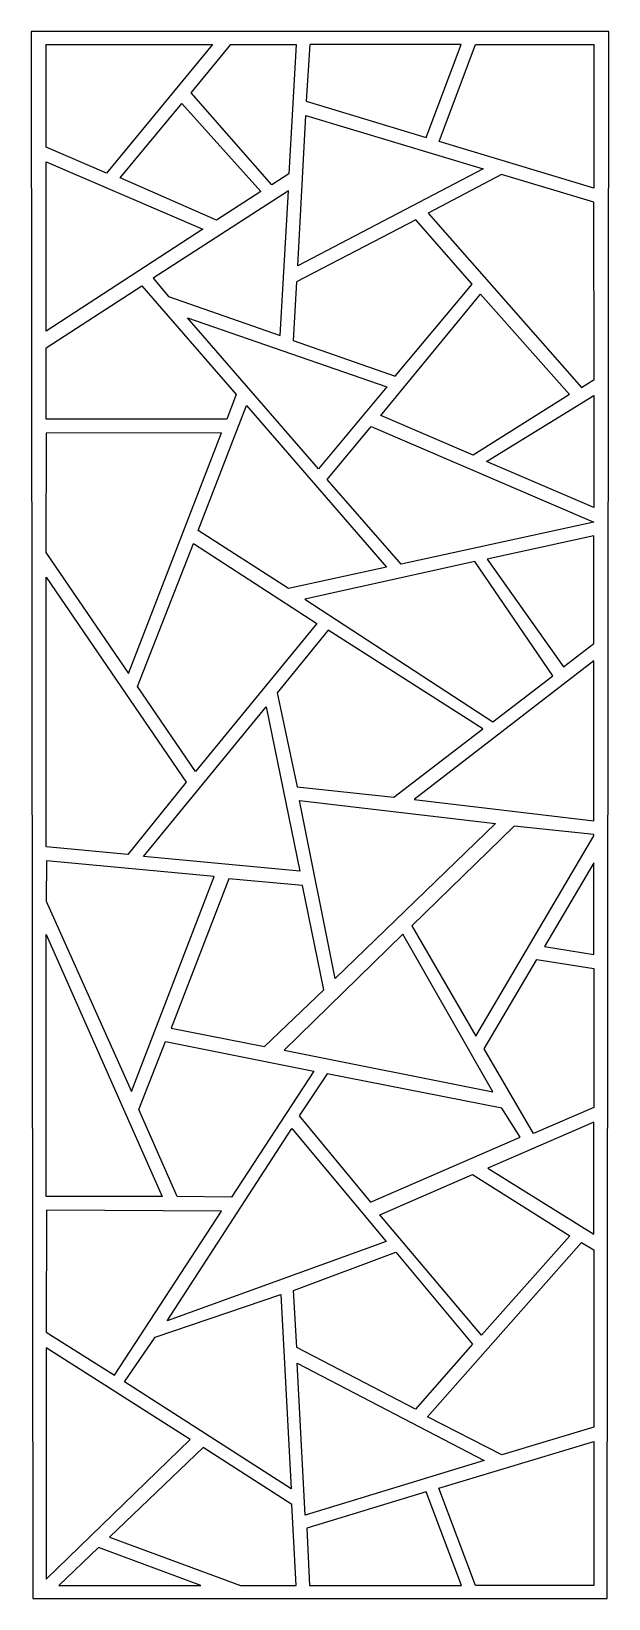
# Model space of a CAD drawing. Header units: centimetres. Extents: x -8.1 to -1.5, y -9 to 9.
import ezdxf

# ---------------------------------------------------------------- set-up
doc = ezdxf.new("R2010")
doc.units = ezdxf.units.CM
doc.header["$MEASUREMENT"] = 0
doc.layers.add('layer 1', color=7, linetype='Continuous')

msp = doc.modelspace()

# ---------------------------------------------------------------- linework, layer by layer
at = {"layer": 'layer 1', "color": 250}
for points, knots in [([(-8.13741, 9.00078), (-8.13741, 9.00078), (-1.49954, 9.00078), (-1.49954, 9.00078), (-1.49954, 9.00078), (-1.49954, 9.00078), (-1.5183, -9.00019), (-1.5183, -9.00019), (-1.5183, -9.00019), (-1.5183, -9.00019), (-8.11865, -9.00019), (-8.11865, -9.00019), (-8.11865, -9.00019), (-8.11865, -9.00019), (-8.13741, 9.00078), (-8.13741, 9.00078)], [0, 0, 0, 0, 0.2, 0.2, 0.2, 0.2, 0.4, 0.4, 0.4, 0.4, 0.6, 0.6, 0.6, 0.6, 1, 1, 1, 1]), ([(-7.96553, 8.85066), (-7.96553, 8.85066), (-7.96641, 7.67079), (-7.96641, 7.67079), (-7.96641, 7.67079), (-7.96641, 7.67079), (-7.27389, 7.37273), (-7.27389, 7.37273), (-7.27389, 7.37273), (-7.27389, 7.37273), (-6.0527, 8.85054), (-6.0527, 8.85054), (-6.0527, 8.85054), (-6.0527, 8.85054), (-7.96553, 8.85066), (-7.96553, 8.85066)], [0, 0, 0, 0, 0.2, 0.2, 0.2, 0.2, 0.4, 0.4, 0.4, 0.4, 0.6, 0.6, 0.6, 0.6, 1, 1, 1, 1]), ([(-5.84482, 8.85023), (-5.84482, 8.85023), (-6.30113, 8.29615), (-6.30113, 8.29615), (-6.30113, 8.29615), (-6.30113, 8.29615), (-5.37303, 7.23923), (-5.37303, 7.23923), (-5.37303, 7.23923), (-5.37303, 7.23923), (-5.17545, 7.36522), (-5.17545, 7.36522), (-5.17545, 7.36522), (-5.17545, 7.36522), (-5.09205, 8.85024), (-5.09205, 8.85024), (-5.09205, 8.85024), (-5.09205, 8.85024), (-5.84482, 8.85023), (-5.84482, 8.85023)], [0, 0, 0, 0, 0.16666667, 0.16666667, 0.16666667, 0.16666667, 0.33333333, 0.33333333, 0.33333333, 0.33333333, 0.5, 0.5, 0.5, 0.5, 0.66666667, 0.66666667, 0.66666667, 0.66666667, 1, 1, 1, 1]), ([(-4.934, 8.85016), (-4.934, 8.85016), (-3.19632, 8.85077), (-3.19632, 8.85077), (-3.19632, 8.85077), (-3.19632, 8.85077), (-3.59849, 7.78114), (-3.59849, 7.78114), (-3.59849, 7.78114), (-3.59849, 7.78114), (-4.97652, 8.19787), (-4.97652, 8.19787), (-4.97652, 8.19787), (-4.97652, 8.19787), (-4.934, 8.85016), (-4.934, 8.85016)], [0, 0, 0, 0, 0.2, 0.2, 0.2, 0.2, 0.4, 0.4, 0.4, 0.4, 0.6, 0.6, 0.6, 0.6, 1, 1, 1, 1]), ([(-3.03042, 8.84984), (-3.03042, 8.84984), (-3.4501, 7.7367), (-3.4501, 7.7367), (-3.4501, 7.7367), (-3.4501, 7.7367), (-1.66991, 7.19894), (-1.66991, 7.19894), (-1.66991, 7.19894), (-1.66991, 7.19894), (-1.66923, 8.85067), (-1.66923, 8.85067), (-1.66923, 8.85067), (-1.66923, 8.85067), (-3.03042, 8.84984), (-3.03042, 8.84984)], [0, 0, 0, 0, 0.2, 0.2, 0.2, 0.2, 0.4, 0.4, 0.4, 0.4, 0.6, 0.6, 0.6, 0.6, 1, 1, 1, 1]), ([(-6.40697, 8.17281), (-6.40697, 8.17281), (-7.11524, 7.31804), (-7.11524, 7.31804), (-7.11524, 7.31804), (-7.11524, 7.31804), (-6.00923, 6.83035), (-6.00923, 6.83035), (-6.00923, 6.83035), (-6.00923, 6.83035), (-5.49702, 7.16307), (-5.49702, 7.16307), (-5.49702, 7.16307), (-5.49702, 7.16307), (-6.40697, 8.17281), (-6.40697, 8.17281)], [0, 0, 0, 0, 0.2, 0.2, 0.2, 0.2, 0.4, 0.4, 0.4, 0.4, 0.6, 0.6, 0.6, 0.6, 1, 1, 1, 1]), ([(-4.97977, 8.03533), (-4.97977, 8.03533), (-5.07372, 6.30608), (-5.07372, 6.30608), (-5.07372, 6.30608), (-5.07372, 6.30608), (-2.94384, 7.4202), (-2.94384, 7.4202), (-2.94384, 7.4202), (-2.94384, 7.4202), (-4.97977, 8.03533), (-4.97977, 8.03533)], [0, 0, 0, 0, 0.25, 0.25, 0.25, 0.25, 0.5, 0.5, 0.5, 0.5, 1, 1, 1, 1]), ([(-7.96622, 7.50063), (-7.96622, 7.50063), (-7.9659, 5.55748), (-7.9659, 5.55748), (-7.9659, 5.55748), (-7.9659, 5.55748), (-6.16689, 6.72828), (-6.16689, 6.72828), (-6.16689, 6.72828), (-6.16689, 6.72828), (-7.96622, 7.50063), (-7.96622, 7.50063)], [0, 0, 0, 0, 0.25, 0.25, 0.25, 0.25, 0.5, 0.5, 0.5, 0.5, 1, 1, 1, 1]), ([(-2.7309, 7.3549), (-2.7309, 7.3549), (-1.66934, 7.03975), (-1.66934, 7.03975), (-1.66934, 7.03975), (-1.66934, 7.03975), (-1.66831, 5.0012), (-1.66831, 5.0012), (-1.66831, 5.0012), (-1.66831, 5.0012), (-1.81059, 4.91187), (-1.81059, 4.91187), (-1.81059, 4.91187), (-1.81059, 4.91187), (-3.57591, 6.91182), (-3.57591, 6.91182), (-3.57591, 6.91182), (-3.57591, 6.91182), (-2.7309, 7.3549), (-2.7309, 7.3549)], [0, 0, 0, 0, 0.16666667, 0.16666667, 0.16666667, 0.16666667, 0.33333333, 0.33333333, 0.33333333, 0.33333333, 0.5, 0.5, 0.5, 0.5, 0.66666667, 0.66666667, 0.66666667, 0.66666667, 1, 1, 1, 1]), ([(-6.7352, 6.16748), (-6.7352, 6.16748), (-5.18064, 7.1705), (-5.18064, 7.1705), (-5.18064, 7.1705), (-5.18064, 7.1705), (-5.27652, 5.50923), (-5.27652, 5.50923), (-5.27652, 5.50923), (-5.27652, 5.50923), (-6.55841, 5.95615), (-6.55841, 5.95615), (-6.55841, 5.95615), (-6.55841, 5.95615), (-6.7352, 6.16748), (-6.7352, 6.16748)], [0, 0, 0, 0, 0.2, 0.2, 0.2, 0.2, 0.4, 0.4, 0.4, 0.4, 0.6, 0.6, 0.6, 0.6, 1, 1, 1, 1]), ([(-5.08902, 6.12553), (-5.08902, 6.12553), (-3.71779, 6.83681), (-3.71779, 6.83681), (-3.71779, 6.83681), (-3.71779, 6.83681), (-3.06833, 6.09772), (-3.06833, 6.09772), (-3.06833, 6.09772), (-3.06833, 6.09772), (-3.95327, 5.03969), (-3.95327, 5.03969), (-3.95327, 5.03969), (-3.95327, 5.03969), (-5.12626, 5.45156), (-5.12626, 5.45156), (-5.12626, 5.45156), (-5.12626, 5.45156), (-5.08902, 6.12553), (-5.08902, 6.12553)], [0, 0, 0, 0, 0.16666667, 0.16666667, 0.16666667, 0.16666667, 0.33333333, 0.33333333, 0.33333333, 0.33333333, 0.5, 0.5, 0.5, 0.5, 0.66666667, 0.66666667, 0.66666667, 0.66666667, 1, 1, 1, 1]), ([(-7.96538, 5.36573), (-7.96538, 5.36573), (-7.96736, 4.54669), (-7.96736, 4.54669), (-7.96736, 4.54669), (-7.96736, 4.54669), (-5.88962, 4.54552), (-5.88962, 4.54552), (-5.88962, 4.54552), (-5.88962, 4.54552), (-5.7807, 4.82883), (-5.7807, 4.82883), (-5.7807, 4.82883), (-5.7807, 4.82883), (-6.86588, 6.07643), (-6.86588, 6.07643), (-6.86588, 6.07643), (-6.86588, 6.07643), (-7.96538, 5.36573), (-7.96538, 5.36573)], [0, 0, 0, 0, 0.16666667, 0.16666667, 0.16666667, 0.16666667, 0.33333333, 0.33333333, 0.33333333, 0.33333333, 0.5, 0.5, 0.5, 0.5, 0.66666667, 0.66666667, 0.66666667, 0.66666667, 1, 1, 1, 1]), ([(-2.97266, 5.98199), (-2.97266, 5.98199), (-4.12084, 4.59037), (-4.12084, 4.59037), (-4.12084, 4.59037), (-4.12084, 4.59037), (-3.05851, 4.13307), (-3.05851, 4.13307), (-3.05851, 4.13307), (-3.05851, 4.13307), (-1.9489, 4.82947), (-1.9489, 4.82947), (-1.9489, 4.82947), (-1.9489, 4.82947), (-2.97266, 5.98199), (-2.97266, 5.98199)], [0, 0, 0, 0, 0.2, 0.2, 0.2, 0.2, 0.4, 0.4, 0.4, 0.4, 0.6, 0.6, 0.6, 0.6, 1, 1, 1, 1]), ([(-6.3426, 5.71183), (-6.3426, 5.71183), (-4.83395, 3.97583), (-4.83395, 3.97583), (-4.83395, 3.97583), (-4.83395, 3.97583), (-4.05129, 4.91694), (-4.05129, 4.91694), (-4.05129, 4.91694), (-4.05129, 4.91694), (-6.3426, 5.71183), (-6.3426, 5.71183)], [0, 0, 0, 0, 0.25, 0.25, 0.25, 0.25, 0.5, 0.5, 0.5, 0.5, 1, 1, 1, 1]), ([(-5.6634, 4.70497), (-5.6634, 4.70497), (-6.22084, 3.26683), (-6.22084, 3.26683), (-6.22084, 3.26683), (-6.22084, 3.26683), (-5.1806, 2.60163), (-5.1806, 2.60163), (-5.1806, 2.60163), (-5.1806, 2.60163), (-4.05411, 2.84645), (-4.05411, 2.84645), (-4.05411, 2.84645), (-4.05411, 2.84645), (-5.6634, 4.70497), (-5.6634, 4.70497)], [0, 0, 0, 0, 0.2, 0.2, 0.2, 0.2, 0.4, 0.4, 0.4, 0.4, 0.6, 0.6, 0.6, 0.6, 1, 1, 1, 1]), ([(-1.66882, 4.81827), (-1.66882, 4.81827), (-2.9044, 4.05994), (-2.9044, 4.05994), (-2.9044, 4.05994), (-2.9044, 4.05994), (-1.66933, 3.53284), (-1.66933, 3.53284), (-1.66933, 3.53284), (-1.66933, 3.53284), (-1.66882, 4.81827), (-1.66882, 4.81827)], [0, 0, 0, 0, 0.25, 0.25, 0.25, 0.25, 0.5, 0.5, 0.5, 0.5, 1, 1, 1, 1]), ([(-7.9659, 4.38492), (-7.9659, 4.38492), (-5.94945, 4.38785), (-5.94945, 4.38785), (-5.94945, 4.38785), (-5.94945, 4.38785), (-7.0206, 1.62627), (-7.0206, 1.62627), (-7.0206, 1.62627), (-7.0206, 1.62627), (-7.96865, 3.01608), (-7.96865, 3.01608), (-7.96865, 3.01608), (-7.96865, 3.01608), (-7.9659, 4.38492), (-7.9659, 4.38492)], [0, 0, 0, 0, 0.2, 0.2, 0.2, 0.2, 0.4, 0.4, 0.4, 0.4, 0.6, 0.6, 0.6, 0.6, 1, 1, 1, 1]), ([(-4.22864, 4.46205), (-4.22864, 4.46205), (-4.73527, 3.854), (-4.73527, 3.854), (-4.73527, 3.854), (-4.73527, 3.854), (-3.88723, 2.88156), (-3.88723, 2.88156), (-3.88723, 2.88156), (-3.88723, 2.88156), (-1.66919, 3.36355), (-1.66919, 3.36355), (-1.66919, 3.36355), (-1.66919, 3.36355), (-4.22864, 4.46205), (-4.22864, 4.46205)], [0, 0, 0, 0, 0.2, 0.2, 0.2, 0.2, 0.4, 0.4, 0.4, 0.4, 0.6, 0.6, 0.6, 0.6, 1, 1, 1, 1]), ([(-6.27218, 3.11933), (-6.27218, 3.11933), (-6.91765, 1.47469), (-6.91765, 1.47469), (-6.91765, 1.47469), (-6.91765, 1.47469), (-6.2481, 0.50118), (-6.2481, 0.50118), (-6.2481, 0.50118), (-6.2481, 0.50118), (-4.85513, 2.20061), (-4.85513, 2.20061), (-4.85513, 2.20061), (-4.85513, 2.20061), (-6.27218, 3.11933), (-6.27218, 3.11933)], [0, 0, 0, 0, 0.2, 0.2, 0.2, 0.2, 0.4, 0.4, 0.4, 0.4, 0.6, 0.6, 0.6, 0.6, 1, 1, 1, 1]), ([(-2.89716, 2.93923), (-2.89716, 2.93923), (-1.66936, 3.20701), (-1.66936, 3.20701), (-1.66936, 3.20701), (-1.66936, 3.20701), (-1.66894, 1.96971), (-1.66894, 1.96971), (-1.66894, 1.96971), (-1.66894, 1.96971), (-2.01801, 1.70331), (-2.01801, 1.70331), (-2.01801, 1.70331), (-2.01801, 1.70331), (-2.89716, 2.93923), (-2.89716, 2.93923)], [0, 0, 0, 0, 0.2, 0.2, 0.2, 0.2, 0.4, 0.4, 0.4, 0.4, 0.6, 0.6, 0.6, 0.6, 1, 1, 1, 1]), ([(-4.99291, 2.47903), (-4.99291, 2.47903), (-3.03755, 2.91283), (-3.03755, 2.91283), (-3.03755, 2.91283), (-3.03755, 2.91283), (-2.14271, 1.60006), (-2.14271, 1.60006), (-2.14271, 1.60006), (-2.14271, 1.60006), (-2.83218, 1.06906), (-2.83218, 1.06906), (-2.83218, 1.06906), (-2.83218, 1.06906), (-4.99291, 2.47903), (-4.99291, 2.47903)], [0, 0, 0, 0, 0.2, 0.2, 0.2, 0.2, 0.4, 0.4, 0.4, 0.4, 0.6, 0.6, 0.6, 0.6, 1, 1, 1, 1]), ([(-7.96612, 2.73207), (-7.96612, 2.73207), (-7.96571, -0.36433), (-7.96571, -0.36433), (-7.96571, -0.36433), (-7.96571, -0.36433), (-7.02652, -0.45219), (-7.02652, -0.45219), (-7.02652, -0.45219), (-7.02652, -0.45219), (-6.35634, 0.37677), (-6.35634, 0.37677), (-6.35634, 0.37677), (-6.35634, 0.37677), (-7.96612, 2.73207), (-7.96612, 2.73207)], [0, 0, 0, 0, 0.2, 0.2, 0.2, 0.2, 0.4, 0.4, 0.4, 0.4, 0.6, 0.6, 0.6, 0.6, 1, 1, 1, 1]), ([(-5.31175, 1.40224), (-5.31175, 1.40224), (-4.72558, 2.12128), (-4.72558, 2.12128), (-4.72558, 2.12128), (-4.72558, 2.12128), (-2.94587, 0.99022), (-2.94587, 0.99022), (-2.94587, 0.99022), (-2.94587, 0.99022), (-3.9706, 0.20326), (-3.9706, 0.20326), (-3.9706, 0.20326), (-3.9706, 0.20326), (-5.08266, 0.32511), (-5.08266, 0.32511), (-5.08266, 0.32511), (-5.08266, 0.32511), (-5.31175, 1.40224), (-5.31175, 1.40224)], [0, 0, 0, 0, 0.16666667, 0.16666667, 0.16666667, 0.16666667, 0.33333333, 0.33333333, 0.33333333, 0.33333333, 0.5, 0.5, 0.5, 0.5, 0.66666667, 0.66666667, 0.66666667, 0.66666667, 1, 1, 1, 1]), ([(-3.7366, 0.17891), (-3.7366, 0.17891), (-1.6694, 1.76925), (-1.6694, 1.76925), (-1.6694, 1.76925), (-1.6694, 1.76925), (-1.66927, -0.06684), (-1.66927, -0.06684), (-1.66927, -0.06684), (-1.66927, -0.06684), (-3.7366, 0.17891), (-3.7366, 0.17891)], [0, 0, 0, 0, 0.25, 0.25, 0.25, 0.25, 0.5, 0.5, 0.5, 0.5, 1, 1, 1, 1]), ([(-5.43746, 1.24408), (-5.43746, 1.24408), (-6.84859, -0.47781), (-6.84859, -0.47781), (-6.84859, -0.47781), (-6.84859, -0.47781), (-5.04968, -0.64392), (-5.04968, -0.64392), (-5.04968, -0.64392), (-5.04968, -0.64392), (-5.43746, 1.24408), (-5.43746, 1.24408)], [0, 0, 0, 0, 0.25, 0.25, 0.25, 0.25, 0.5, 0.5, 0.5, 0.5, 1, 1, 1, 1]), ([(-5.05286, 0.16586), (-5.05286, 0.16586), (-4.64488, -1.87663), (-4.64488, -1.87663), (-4.64488, -1.87663), (-4.64488, -1.87663), (-2.79962, -0.09591), (-2.79962, -0.09591), (-2.79962, -0.09591), (-2.79962, -0.09591), (-5.05286, 0.16586), (-5.05286, 0.16586)], [0, 0, 0, 0, 0.25, 0.25, 0.25, 0.25, 0.5, 0.5, 0.5, 0.5, 1, 1, 1, 1]), ([(-2.58581, -0.12938), (-2.58581, -0.12938), (-1.66965, -0.2253), (-1.66965, -0.2253), (-1.66965, -0.2253), (-1.66965, -0.2253), (-1.66954, -0.23845), (-1.66954, -0.23845), (-1.66954, -0.23845), (-1.66954, -0.23845), (-3.02656, -2.53896), (-3.02656, -2.53896), (-3.02656, -2.53896), (-3.02656, -2.53896), (-3.7643, -1.27396), (-3.7643, -1.27396), (-3.7643, -1.27396), (-3.7643, -1.27396), (-2.58581, -0.12938), (-2.58581, -0.12938)], [0, 0, 0, 0, 0.16666667, 0.16666667, 0.16666667, 0.16666667, 0.33333333, 0.33333333, 0.33333333, 0.33333333, 0.5, 0.5, 0.5, 0.5, 0.66666667, 0.66666667, 0.66666667, 0.66666667, 1, 1, 1, 1]), ([(-7.96461, -0.52504), (-7.96461, -0.52504), (-6.03619, -0.70541), (-6.03619, -0.70541), (-6.03619, -0.70541), (-6.03619, -0.70541), (-6.98627, -3.1738), (-6.98627, -3.1738), (-6.98627, -3.1738), (-6.98627, -3.1738), (-7.9675, -0.98936), (-7.9675, -0.98936), (-7.9675, -0.98936), (-7.9675, -0.98936), (-7.96461, -0.52504), (-7.96461, -0.52504)], [0, 0, 0, 0, 0.2, 0.2, 0.2, 0.2, 0.4, 0.4, 0.4, 0.4, 0.6, 0.6, 0.6, 0.6, 1, 1, 1, 1]), ([(-1.66924, -1.60314), (-1.66924, -1.60314), (-2.23696, -1.51113), (-2.23696, -1.51113), (-2.23696, -1.51113), (-2.23696, -1.51113), (-1.66918, -0.55046), (-1.66918, -0.55046), (-1.66918, -0.55046), (-1.66918, -0.55046), (-1.66924, -1.60314), (-1.66924, -1.60314)], [0, 0, 0, 0, 0.25, 0.25, 0.25, 0.25, 0.5, 0.5, 0.5, 0.5, 1, 1, 1, 1]), ([(-5.86505, -0.73146), (-5.86505, -0.73146), (-5.02055, -0.80784), (-5.02055, -0.80784), (-5.02055, -0.80784), (-5.02055, -0.80784), (-4.77257, -2.00673), (-4.77257, -2.00673), (-4.77257, -2.00673), (-4.77257, -2.00673), (-5.45633, -2.66033), (-5.45633, -2.66033), (-5.45633, -2.66033), (-5.45633, -2.66033), (-6.52838, -2.44685), (-6.52838, -2.44685), (-6.52838, -2.44685), (-6.52838, -2.44685), (-5.86505, -0.73146), (-5.86505, -0.73146)], [0, 0, 0, 0, 0.16666667, 0.16666667, 0.16666667, 0.16666667, 0.33333333, 0.33333333, 0.33333333, 0.33333333, 0.5, 0.5, 0.5, 0.5, 0.66666667, 0.66666667, 0.66666667, 0.66666667, 1, 1, 1, 1]), ([(-7.96602, -1.37324), (-7.96602, -1.37324), (-7.96584, -4.37965), (-7.96584, -4.37965), (-7.96584, -4.37965), (-7.96584, -4.37965), (-6.63285, -4.38114), (-6.63285, -4.38114), (-6.63285, -4.38114), (-6.63285, -4.38114), (-7.96602, -1.37324), (-7.96602, -1.37324)], [0, 0, 0, 0, 0.25, 0.25, 0.25, 0.25, 0.5, 0.5, 0.5, 0.5, 1, 1, 1, 1]), ([(-5.23002, -2.70192), (-5.23002, -2.70192), (-3.86781, -1.36889), (-3.86781, -1.36889), (-3.86781, -1.36889), (-3.86781, -1.36889), (-2.8296, -3.17884), (-2.8296, -3.17884), (-2.8296, -3.17884), (-2.8296, -3.17884), (-5.23002, -2.70192), (-5.23002, -2.70192)], [0, 0, 0, 0, 0.25, 0.25, 0.25, 0.25, 0.5, 0.5, 0.5, 0.5, 1, 1, 1, 1]), ([(-2.93222, -2.68452), (-2.93222, -2.68452), (-2.36492, -3.65586), (-2.36492, -3.65586), (-2.36492, -3.65586), (-2.36492, -3.65586), (-1.66939, -3.35781), (-1.66939, -3.35781), (-1.66939, -3.35781), (-1.66939, -3.35781), (-1.6695, -1.76083), (-1.6695, -1.76083), (-1.6695, -1.76083), (-1.6695, -1.76083), (-2.32487, -1.65867), (-2.32487, -1.65867), (-2.32487, -1.65867), (-2.32487, -1.65867), (-2.93222, -2.68452), (-2.93222, -2.68452)], [0, 0, 0, 0, 0.16666667, 0.16666667, 0.16666667, 0.16666667, 0.33333333, 0.33333333, 0.33333333, 0.33333333, 0.5, 0.5, 0.5, 0.5, 0.66666667, 0.66666667, 0.66666667, 0.66666667, 1, 1, 1, 1]), ([(-6.59284, -2.603), (-6.59284, -2.603), (-6.89954, -3.38272), (-6.89954, -3.38272), (-6.89954, -3.38272), (-6.89954, -3.38272), (-6.45958, -4.38219), (-6.45958, -4.38219), (-6.45958, -4.38219), (-6.45958, -4.38219), (-5.83447, -4.38874), (-5.83447, -4.38874), (-5.83447, -4.38874), (-5.83447, -4.38874), (-4.8907, -2.94037), (-4.8907, -2.94037), (-4.8907, -2.94037), (-4.8907, -2.94037), (-6.59284, -2.603), (-6.59284, -2.603)], [0, 0, 0, 0, 0.16666667, 0.16666667, 0.16666667, 0.16666667, 0.33333333, 0.33333333, 0.33333333, 0.33333333, 0.5, 0.5, 0.5, 0.5, 0.66666667, 0.66666667, 0.66666667, 0.66666667, 1, 1, 1, 1]), ([(-4.73424, -2.97172), (-4.73424, -2.97172), (-2.72898, -3.36783), (-2.72898, -3.36783), (-2.72898, -3.36783), (-2.72898, -3.36783), (-2.51823, -3.69913), (-2.51823, -3.69913), (-2.51823, -3.69913), (-2.51823, -3.69913), (-4.23687, -4.44553), (-4.23687, -4.44553), (-4.23687, -4.44553), (-4.23687, -4.44553), (-5.05988, -3.45574), (-5.05988, -3.45574), (-5.05988, -3.45574), (-5.05988, -3.45574), (-4.73424, -2.97172), (-4.73424, -2.97172)], [0, 0, 0, 0, 0.16666667, 0.16666667, 0.16666667, 0.16666667, 0.33333333, 0.33333333, 0.33333333, 0.33333333, 0.5, 0.5, 0.5, 0.5, 0.66666667, 0.66666667, 0.66666667, 0.66666667, 1, 1, 1, 1]), ([(-2.88939, -4.05611), (-2.88939, -4.05611), (-1.66935, -3.52947), (-1.66935, -3.52947), (-1.66935, -3.52947), (-1.66935, -3.52947), (-1.669, -4.8154), (-1.669, -4.8154), (-1.669, -4.8154), (-1.669, -4.8154), (-2.88939, -4.05611), (-2.88939, -4.05611)], [0, 0, 0, 0, 0.25, 0.25, 0.25, 0.25, 0.5, 0.5, 0.5, 0.5, 1, 1, 1, 1]), ([(-5.14263, -3.60105), (-5.14263, -3.60105), (-6.5768, -5.80852), (-6.5768, -5.80852), (-6.5768, -5.80852), (-6.5768, -5.80852), (-4.05935, -4.89987), (-4.05935, -4.89987), (-4.05935, -4.89987), (-4.05935, -4.89987), (-5.14263, -3.60105), (-5.14263, -3.60105)], [0, 0, 0, 0, 0.25, 0.25, 0.25, 0.25, 0.5, 0.5, 0.5, 0.5, 1, 1, 1, 1]), ([(-1.94536, -4.83496), (-1.94536, -4.83496), (-3.0669, -4.12912), (-3.0669, -4.12912), (-3.0669, -4.12912), (-3.0669, -4.12912), (-4.13197, -4.59156), (-4.13197, -4.59156), (-4.13197, -4.59156), (-4.13197, -4.59156), (-2.96011, -5.97461), (-2.96011, -5.97461), (-2.96011, -5.97461), (-2.96011, -5.97461), (-1.94536, -4.83496), (-1.94536, -4.83496)], [0, 0, 0, 0, 0.2, 0.2, 0.2, 0.2, 0.4, 0.4, 0.4, 0.4, 0.6, 0.6, 0.6, 0.6, 1, 1, 1, 1]), ([(-7.9634, -4.53805), (-7.9634, -4.53805), (-5.95204, -4.54926), (-5.95204, -4.54926), (-5.95204, -4.54926), (-5.95204, -4.54926), (-7.18194, -6.43413), (-7.18194, -6.43413), (-7.18194, -6.43413), (-7.18194, -6.43413), (-7.96628, -5.94052), (-7.96628, -5.94052), (-7.96628, -5.94052), (-7.96628, -5.94052), (-7.9634, -4.53805), (-7.9634, -4.53805)], [0, 0, 0, 0, 0.2, 0.2, 0.2, 0.2, 0.4, 0.4, 0.4, 0.4, 0.6, 0.6, 0.6, 0.6, 1, 1, 1, 1]), ([(-5.08409, -6.11682), (-5.08409, -6.11682), (-3.72047, -6.82266), (-3.72047, -6.82266), (-3.72047, -6.82266), (-3.72047, -6.82266), (-3.0669, -6.07626), (-3.0669, -6.07626), (-3.0669, -6.07626), (-3.0669, -6.07626), (-3.9464, -5.02156), (-3.9464, -5.02156), (-3.9464, -5.02156), (-3.9464, -5.02156), (-5.12443, -5.45967), (-5.12443, -5.45967), (-5.12443, -5.45967), (-5.12443, -5.45967), (-5.08409, -6.11682), (-5.08409, -6.11682)], [0, 0, 0, 0, 0.16666667, 0.16666667, 0.16666667, 0.16666667, 0.33333333, 0.33333333, 0.33333333, 0.33333333, 0.5, 0.5, 0.5, 0.5, 0.66666667, 0.66666667, 0.66666667, 0.66666667, 1, 1, 1, 1]), ([(-1.81377, -4.9086), (-1.81377, -4.9086), (-3.5833, -6.9119), (-3.5833, -6.9119), (-3.5833, -6.9119), (-3.5833, -6.9119), (-2.72802, -7.35001), (-2.72802, -7.35001), (-2.72802, -7.35001), (-2.72802, -7.35001), (-1.66954, -7.02968), (-1.66954, -7.02968), (-1.66954, -7.02968), (-1.66954, -7.02968), (-1.66927, -4.9941), (-1.66927, -4.9941), (-1.66927, -4.9941), (-1.66927, -4.9941), (-1.81377, -4.9086), (-1.81377, -4.9086)], [0, 0, 0, 0, 0.16666667, 0.16666667, 0.16666667, 0.16666667, 0.33333333, 0.33333333, 0.33333333, 0.33333333, 0.5, 0.5, 0.5, 0.5, 0.66666667, 0.66666667, 0.66666667, 0.66666667, 1, 1, 1, 1]), ([(-6.71396, -5.99513), (-6.71396, -5.99513), (-7.06495, -6.51031), (-7.06495, -6.51031), (-7.06495, -6.51031), (-7.06495, -6.51031), (-5.14863, -7.73944), (-5.14863, -7.73944), (-5.14863, -7.73944), (-5.14863, -7.73944), (-5.26966, -5.50834), (-5.26966, -5.50834), (-5.26966, -5.50834), (-5.26966, -5.50834), (-6.71396, -5.99513), (-6.71396, -5.99513)], [0, 0, 0, 0, 0.2, 0.2, 0.2, 0.2, 0.4, 0.4, 0.4, 0.4, 0.6, 0.6, 0.6, 0.6, 1, 1, 1, 1]), ([(-7.96589, -6.11851), (-7.96589, -6.11851), (-6.31052, -7.17152), (-6.31052, -7.17152), (-6.31052, -7.17152), (-6.31052, -7.17152), (-7.96609, -8.77493), (-7.96609, -8.77493), (-7.96609, -8.77493), (-7.96609, -8.77493), (-7.96589, -6.11851), (-7.96589, -6.11851)], [0, 0, 0, 0, 0.25, 0.25, 0.25, 0.25, 0.5, 0.5, 0.5, 0.5, 1, 1, 1, 1]), ([(-5.07945, -6.29376), (-5.07945, -6.29376), (-4.98726, -8.03962), (-4.98726, -8.03962), (-4.98726, -8.03962), (-4.98726, -8.03962), (-2.93296, -7.41167), (-2.93296, -7.41167), (-2.93296, -7.41167), (-2.93296, -7.41167), (-5.07945, -6.29376), (-5.07945, -6.29376)], [0, 0, 0, 0, 0.25, 0.25, 0.25, 0.25, 0.5, 0.5, 0.5, 0.5, 1, 1, 1, 1]), ([(-1.66926, -7.19512), (-1.66926, -7.19512), (-3.45305, -7.73249), (-3.45305, -7.73249), (-3.45305, -7.73249), (-3.45305, -7.73249), (-3.0314, -8.84931), (-3.0314, -8.84931), (-3.0314, -8.84931), (-3.0314, -8.84931), (-1.67032, -8.84827), (-1.67032, -8.84827), (-1.67032, -8.84827), (-1.67032, -8.84827), (-1.66926, -7.19512), (-1.66926, -7.19512)], [0, 0, 0, 0, 0.2, 0.2, 0.2, 0.2, 0.4, 0.4, 0.4, 0.4, 0.6, 0.6, 0.6, 0.6, 1, 1, 1, 1]), ([(-7.23959, -8.29345), (-7.23959, -8.29345), (-6.16126, -7.26482), (-6.16126, -7.26482), (-6.16126, -7.26482), (-6.16126, -7.26482), (-5.14057, -7.91792), (-5.14057, -7.91792), (-5.14057, -7.91792), (-5.14057, -7.91792), (-5.09142, -8.85019), (-5.09142, -8.85019), (-5.09142, -8.85019), (-5.09142, -8.85019), (-5.73106, -8.84945), (-5.73106, -8.84945), (-5.73106, -8.84945), (-5.73106, -8.84945), (-7.23959, -8.29345), (-7.23959, -8.29345)], [0, 0, 0, 0, 0.16666667, 0.16666667, 0.16666667, 0.16666667, 0.33333333, 0.33333333, 0.33333333, 0.33333333, 0.5, 0.5, 0.5, 0.5, 0.66666667, 0.66666667, 0.66666667, 0.66666667, 1, 1, 1, 1]), ([(-4.96818, -8.1923), (-4.96818, -8.1923), (-3.59944, -7.77189), (-3.59944, -7.77189), (-3.59944, -7.77189), (-3.59944, -7.77189), (-3.19254, -8.84746), (-3.19254, -8.84746), (-3.19254, -8.84746), (-3.19254, -8.84746), (-4.93884, -8.84946), (-4.93884, -8.84946), (-4.93884, -8.84946), (-4.93884, -8.84946), (-4.96818, -8.1923), (-4.96818, -8.1923)], [0, 0, 0, 0, 0.2, 0.2, 0.2, 0.2, 0.4, 0.4, 0.4, 0.4, 0.6, 0.6, 0.6, 0.6, 1, 1, 1, 1]), ([(-7.82014, -8.84926), (-7.82014, -8.84926), (-7.36551, -8.41282), (-7.36551, -8.41282), (-7.36551, -8.41282), (-7.36551, -8.41282), (-6.18667, -8.84931), (-6.18667, -8.84931), (-6.18667, -8.84931), (-6.18667, -8.84931), (-7.82014, -8.84926), (-7.82014, -8.84926)], [0, 0, 0, 0, 0.25, 0.25, 0.25, 0.25, 0.5, 0.5, 0.5, 0.5, 1, 1, 1, 1])]:
    msp.add_open_spline(points, degree=3, knots=knots, dxfattribs=at)

doc.saveas('drawing.dxf')
